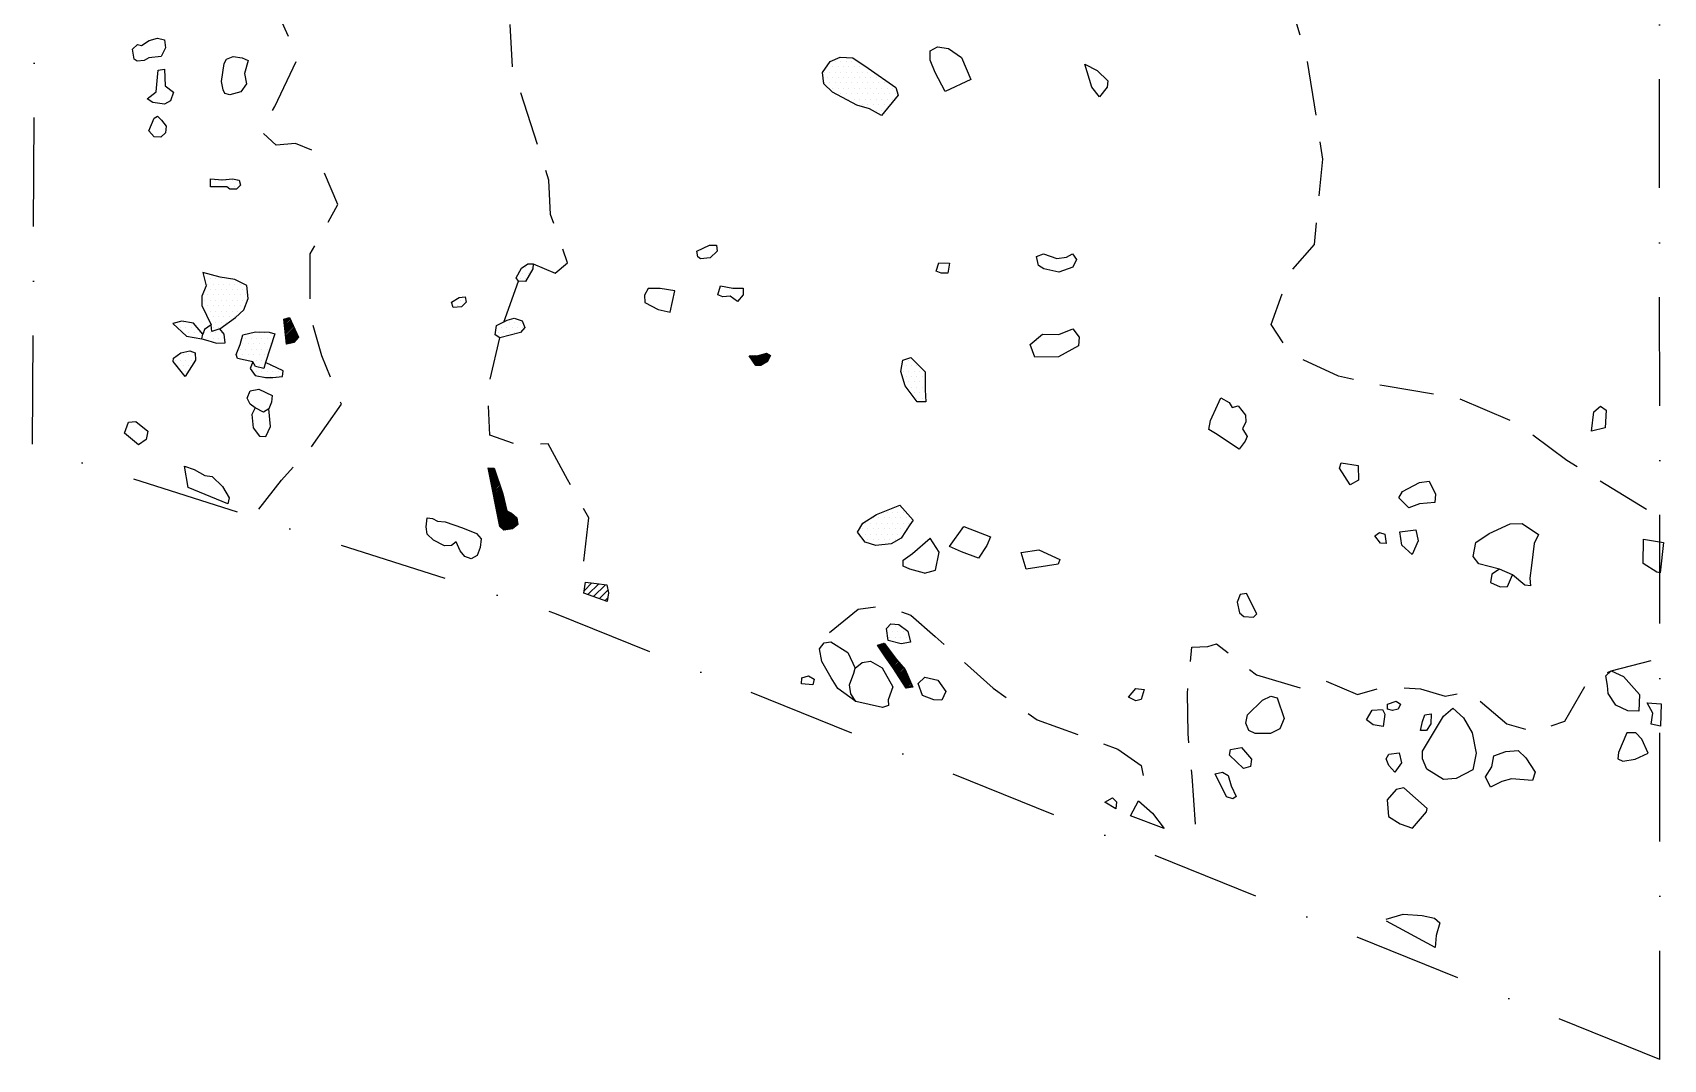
# Model space of a CAD drawing. Header units: metres. Extents: x -902 to -527, y -1467 to -1075.
# Drawn here: x -901.6 to -526.6, y -1467 to -1230.9 of the extents above; entities that cross this region are included whole.
import ezdxf

# ---------------------------------------------------------------- set-up
doc = ezdxf.new("R2010")
doc.units = ezdxf.units.M
doc.header["$LTSCALE"] = 25
doc.header["$MEASUREMENT"] = 0
doc.linetypes.add('GESTRICHELT', pattern=[0.75, 0.5, -0.25])
doc.linetypes.add('STRICHPUNKTX2', pattern=[2, 1, -0.5, 0, -0.5])
doc.layers.get('0').update_dxf_attribs({"linetype": 'CONTINUOUS'})
for name, color, linetype in [('BEFUND', 1, 'CONTINUOUS'), ('BEFUND_UNSICHER', 1, 'GESTRICHELT'), ('FEUER', 1, 'CONTINUOUS'), ('GRABUNGSGRENZE', 3, 'STRICHPUNKTX2'), ('KNOCHEN', 2, 'CONTINUOUS'), ('KNOCHENSCHRAFF', 2, 'CONTINUOUS'), ('STEINE', 4, 'CONTINUOUS'), ('STEINESCHRAFF', 4, 'CONTINUOUS')]:
    doc.layers.add(name, color=color, linetype=linetype)

# ---------------------------------------------------------------- blocks, each defined once
blk = doc.blocks.new('*X1')
at = {"color": 0}
for p, q in [((-798.75, -1105.63), (-795.7, -1102.58)), ((-798.35, -1105.59), (-795.35, -1102.58)), ((-797.98, -1105.57), (-794.99, -1102.58)), ((-797.6, -1105.55), (-794.64, -1102.58)), ((-797.41, -1105.71), (-794.32, -1102.62)), ((-800.32, -1105.08), (-798.97, -1103.73)), ((-800.23, -1105.35), (-798.54, -1103.65)), ((-800.16, -1104.57), (-799.4, -1103.81)), ((-800.04, -1105.51), (-798.12, -1103.59)), ((-800, -1104.06), (-799.84, -1103.89)), ((-799.85, -1105.67), (-797.72, -1103.55)), ((-799.55, -1105.73), (-797.33, -1103.51)), ((-799.15, -1105.68), (-796.42, -1102.96)), ((-797.21, -1105.86), (-794.14, -1102.79)), ((-797.01, -1106.02), (-793.96, -1102.97)), ((-796.81, -1106.17), (-793.79, -1103.15)), ((-796.62, -1106.33), (-793.61, -1103.32)), ((-796.42, -1106.49), (-793.48, -1103.55)), ((-796.15, -1106.57), (-793.48, -1103.9)), ((-795.88, -1106.65), (-793.48, -1104.25)), ((-795.6, -1106.72), (-793.48, -1104.61)), ((-795.32, -1106.8), (-793.48, -1104.96)), ((-795.04, -1106.87), (-793.48, -1105.31)), ((-794.76, -1106.95), (-793.51, -1105.7)), ((-794.48, -1107.02), (-793.98, -1106.52)), ((-882.3, -1153.83), (-879.76, -1151.29)), ((-882.17, -1154.05), (-878.81, -1150.69)), ((-882.05, -1154.28), (-877.87, -1150.1)), ((-881.92, -1154.51), (-876.94, -1149.53)), ((-881.8, -1154.74), (-876, -1148.95)), ((-881.67, -1154.97), (-875.07, -1148.37)), ((-881.23, -1154.88), (-874.6, -1148.25)), ((-880.76, -1154.77), (-874.53, -1148.54)), ((-880.3, -1154.65), (-874.47, -1148.82)), ((-879.83, -1154.54), (-874.4, -1149.11)), ((-879.78, -1154.84), (-874.33, -1149.4)), ((-879.78, -1155.2), (-874.27, -1149.69)), ((-879.69, -1155.46), (-874.2, -1149.97)), ((-879.4, -1155.52), (-874.14, -1150.26)), ((-881.09, -1152.27), (-880.72, -1151.89)), ((-879.11, -1155.59), (-878.21, -1154.69)), ((-878.81, -1155.65), (-878.8, -1155.63)), ((-836.79, -1227.11), (-836.35, -1226.67)), ((-836.76, -1227.43), (-835.86, -1226.54)), ((-836.72, -1227.75), (-835.51, -1226.54)), ((-836.69, -1228.07), (-835.4, -1226.78)), ((-836.65, -1228.39), (-835.28, -1227.02)), ((-836.62, -1228.71), (-835.17, -1227.26)), ((-836.59, -1229.03), (-835.06, -1227.51)), ((-836.55, -1229.35), (-834.95, -1227.75)), ((-836.52, -1229.67), (-834.84, -1227.99)), ((-836.48, -1229.99), (-834.73, -1228.23)), ((-836.45, -1230.31), (-834.61, -1228.47)), ((-836.41, -1230.63), (-834.5, -1228.71)), ((-836.38, -1230.95), (-834.39, -1228.96)), ((-836.35, -1231.27), (-834.28, -1229.2)), ((-836.31, -1231.58), (-834.17, -1229.44)), ((-836.28, -1231.9), (-834.06, -1229.68)), ((-836.24, -1232.22), (-833.94, -1229.92)), ((-836.21, -1232.54), (-833.83, -1230.17)), ((-835.79, -1232.48), (-833.72, -1230.41)), ((-835.35, -1232.39), (-833.61, -1230.65)), ((-834.9, -1232.29), (-833.5, -1230.89)), ((-729.75, -1235.33), (-729.64, -1235.22)), ((-729.6, -1235.54), (-729.28, -1235.21)), ((-729.46, -1235.75), (-728.92, -1235.21)), ((-729.32, -1235.96), (-728.56, -1235.2)), ((-729.17, -1236.17), (-728.19, -1235.19)), ((-729.03, -1236.38), (-727.83, -1235.18)), ((-728.89, -1236.59), (-727.38, -1235.09)), ((-728.74, -1236.8), (-726.87, -1234.93)), ((-728.6, -1237.01), (-726.36, -1234.77)), ((-728.46, -1237.22), (-725.85, -1234.62)), ((-728.31, -1237.43), (-725.63, -1234.74)), ((-728, -1237.47), (-725.41, -1234.88)), ((-727.65, -1237.47), (-725.19, -1235.01)), ((-727.29, -1237.47), (-724.97, -1235.15)), ((-726.6, -1237.13), (-725.22, -1235.75)), ((-725.71, -1236.6), (-725.6, -1236.49)), ((-789.85, -1261.14), (-789.75, -1261.04)), ((-789.79, -1261.43), (-789.41, -1261.05)), ((-789.73, -1261.73), (-789.07, -1261.07)), ((-789.67, -1262.02), (-788.73, -1261.08)), ((-789.62, -1262.32), (-788.47, -1261.17)), ((-789.56, -1262.61), (-788.38, -1261.43)), ((-789.5, -1262.9), (-788.29, -1261.7)), ((-789.44, -1263.2), (-788.2, -1261.96)), ((-789.38, -1263.49), (-788.11, -1262.23)), ((-789.32, -1263.79), (-788.02, -1262.49)), ((-789.26, -1264.08), (-787.93, -1262.76)), ((-789.2, -1264.38), (-787.84, -1263.02)), ((-789.14, -1264.67), (-787.75, -1263.28)), ((-789.08, -1264.96), (-787.67, -1263.55)), ((-789.02, -1265.26), (-787.58, -1263.81)), ((-788.96, -1265.55), (-787.49, -1264.08)), ((-788.9, -1265.85), (-787.4, -1264.34)), ((-788.84, -1266.14), (-787.31, -1264.61)), ((-788.78, -1266.43), (-787.22, -1264.87)), ((-788.72, -1266.73), (-787.13, -1265.14)), ((-788.67, -1267.02), (-787.04, -1265.4)), ((-788.61, -1267.32), (-786.95, -1265.66)), ((-788.55, -1267.61), (-786.86, -1265.93)), ((-788.49, -1267.91), (-786.77, -1266.19)), ((-788.43, -1268.2), (-786.69, -1266.46)), ((-788.37, -1268.49), (-786.6, -1266.72)), ((-788.31, -1268.79), (-786.51, -1266.99)), ((-788.25, -1269.08), (-786.43, -1267.27)), ((-788.19, -1269.38), (-786.36, -1267.55)), ((-788.13, -1269.67), (-786.29, -1267.83)), ((-788.07, -1269.97), (-786.22, -1268.12)), ((-788.01, -1270.26), (-786.15, -1268.4)), ((-787.95, -1270.55), (-786.08, -1268.68)), ((-787.89, -1270.85), (-786.01, -1268.96)), ((-787.83, -1271.14), (-785.94, -1269.25)), ((-787.78, -1271.44), (-785.87, -1269.53)), ((-787.72, -1271.73), (-785.8, -1269.81)), ((-787.66, -1272.02), (-785.73, -1270.09)), ((-787.6, -1272.32), (-785.65, -1270.38)), ((-787.54, -1272.61), (-785.58, -1270.66)), ((-787.48, -1272.91), (-785.48, -1270.91)), ((-787.42, -1273.2), (-785.25, -1271.03)), ((-787.36, -1273.5), (-785.02, -1271.16)), ((-787.3, -1273.79), (-784.79, -1271.28)), ((-787.24, -1274.08), (-784.56, -1271.41)), ((-787.18, -1274.38), (-784.36, -1271.56)), ((-787.05, -1274.6), (-784.17, -1271.72)), ((-786.87, -1274.77), (-783.98, -1271.88)), ((-786.69, -1274.94), (-783.79, -1272.04)), ((-786.5, -1275.11), (-783.59, -1272.2)), ((-786.32, -1275.29), (-783.4, -1272.37)), ((-786, -1275.32), (-783.23, -1272.55)), ((-785.57, -1275.24), (-783.19, -1272.86)), ((-785.14, -1275.17), (-783.14, -1273.17)), ((-784.71, -1275.09), (-783.1, -1273.48)), ((-784.28, -1275.01), (-783.06, -1273.79)), ((-699.9, -1302.36), (-698.86, -1301.32)), ((-699.76, -1302.57), (-698.67, -1301.48)), ((-700.19, -1301.94), (-699.94, -1301.69)), ((-700.05, -1302.15), (-699.4, -1301.51)), ((-699.62, -1302.78), (-698.51, -1301.68)), ((-699.48, -1302.99), (-698.36, -1301.88)), ((-699.33, -1303.2), (-698.21, -1302.08)), ((-699.19, -1303.41), (-698.06, -1302.28)), ((-699.05, -1303.62), (-697.9, -1302.48)), ((-698.9, -1303.83), (-697.75, -1302.68)), ((-698.76, -1304.04), (-697.6, -1302.88)), ((-698.62, -1304.25), (-697.45, -1303.08)), ((-698.47, -1304.46), (-697.29, -1303.28)), ((-698.33, -1304.67), (-697.14, -1303.49)), ((-698.18, -1304.88), (-696.99, -1303.69)), ((-698.04, -1305.09), (-696.84, -1303.89)), ((-697.89, -1305.29), (-696.68, -1304.09)), ((-697.74, -1305.5), (-696.53, -1304.29)), ((-697.6, -1305.71), (-696.38, -1304.49)), ((-697.45, -1305.92), (-696.23, -1304.69)), ((-697.31, -1306.12), (-696.07, -1304.89)), ((-697.16, -1306.33), (-695.92, -1305.09)), ((-697.01, -1306.54), (-695.76, -1305.28)), ((-696.87, -1306.75), (-695.6, -1305.48)), ((-696.72, -1306.96), (-695.43, -1305.67)), ((-696.58, -1307.17), (-695.27, -1305.86)), ((-696.45, -1307.39), (-695.11, -1306.05)), ((-696.31, -1307.6), (-694.95, -1306.24)), ((-696.17, -1307.82), (-694.78, -1306.43)), ((-696.03, -1308.03), (-694.62, -1306.62)), ((-695.89, -1308.24), (-694.46, -1306.81)), ((-695.75, -1308.46), (-694.3, -1307.01)), ((-695.61, -1308.67), (-694.13, -1307.2)), ((-695.47, -1308.89), (-693.97, -1307.39)), ((-695.34, -1309.1), (-693.86, -1307.63)), ((-695.2, -1309.32), (-693.75, -1307.87)), ((-695.06, -1309.53), (-693.64, -1308.11)), ((-694.92, -1309.75), (-693.53, -1308.36)), ((-694.78, -1309.96), (-693.42, -1308.6)), ((-694.64, -1310.18), (-693.31, -1308.85)), ((-694.5, -1310.39), (-693.2, -1309.09)), ((-694.36, -1310.61), (-693.1, -1309.34)), ((-694.22, -1310.82), (-692.99, -1309.58)), ((-694.09, -1311.04), (-692.88, -1309.83)), ((-693.95, -1311.25), (-692.77, -1310.07)), ((-693.81, -1311.47), (-692.66, -1310.32)), ((-693.63, -1311.64), (-692.55, -1310.56)), ((-693.22, -1311.58), (-692.44, -1310.81)), ((-692.81, -1311.53), (-692.33, -1311.05)), ((-692.4, -1311.47), (-692.23, -1311.3))]:
    blk.add_line(p, q, dxfattribs=at)
blk = doc.blocks.new('*X2')
at = {"color": 0}
for p, q in [((-712.5, -1170), (-712.5, -1170)), ((-711.875, -1168.75), (-711.875, -1168.75)), ((-711.25, -1170), (-711.25, -1170)), ((-710.625, -1168.75), (-710.625, -1168.75)), ((-710, -1167.5), (-710, -1167.5)), ((-710, -1170), (-710, -1170)), ((-709.375, -1168.75), (-709.375, -1168.75)), ((-708.75, -1167.5), (-708.75, -1167.5)), ((-708.75, -1170), (-708.75, -1170)), ((-708.125, -1168.75), (-708.125, -1168.75)), ((-707.5, -1167.5), (-707.5, -1167.5)), ((-707.5, -1170), (-707.5, -1170)), ((-706.875, -1168.75), (-706.875, -1168.75)), ((-706.25, -1167.5), (-706.25, -1167.5)), ((-706.25, -1170), (-706.25, -1170)), ((-705.625, -1168.75), (-705.625, -1168.75)), ((-705, -1167.5), (-705, -1167.5)), ((-705, -1170), (-705, -1170)), ((-704.375, -1168.75), (-704.375, -1168.75)), ((-703.75, -1170), (-703.75, -1170)), ((-703.125, -1168.75), (-703.125, -1168.75)), ((-702.5, -1170), (-702.5, -1170)), ((-701.25, -1170), (-701.25, -1170)), ((-712.5, -1172.5), (-712.5, -1172.5)), ((-711.875, -1171.25), (-711.875, -1171.25)), ((-711.25, -1172.5), (-711.25, -1172.5)), ((-710.625, -1171.25), (-710.625, -1171.25)), ((-710.625, -1173.75), (-710.625, -1173.75)), ((-710, -1172.5), (-710, -1172.5)), ((-709.375, -1171.25), (-709.375, -1171.25)), ((-709.375, -1173.75), (-709.375, -1173.75)), ((-708.75, -1172.5), (-708.75, -1172.5)), ((-708.125, -1171.25), (-708.125, -1171.25)), ((-708.125, -1173.75), (-708.125, -1173.75)), ((-707.5, -1172.5), (-707.5, -1172.5)), ((-706.875, -1171.25), (-706.875, -1171.25)), ((-706.875, -1173.75), (-706.875, -1173.75)), ((-706.25, -1172.5), (-706.25, -1172.5)), ((-705.625, -1171.25), (-705.625, -1171.25)), ((-705.625, -1173.75), (-705.625, -1173.75)), ((-705, -1172.5), (-705, -1172.5)), ((-704.375, -1171.25), (-704.375, -1171.25)), ((-704.375, -1173.75), (-704.375, -1173.75)), ((-703.75, -1172.5), (-703.75, -1172.5)), ((-703.125, -1171.25), (-703.125, -1171.25)), ((-703.125, -1173.75), (-703.125, -1173.75)), ((-702.5, -1172.5), (-702.5, -1172.5)), ((-701.875, -1171.25), (-701.875, -1171.25)), ((-701.875, -1173.75), (-701.875, -1173.75)), ((-701.25, -1172.5), (-701.25, -1172.5)), ((-700.625, -1171.25), (-700.625, -1171.25)), ((-700.625, -1173.75), (-700.625, -1173.75)), ((-700, -1172.5), (-700, -1172.5)), ((-699.375, -1173.75), (-699.375, -1173.75)), ((-698.75, -1172.5), (-698.75, -1172.5)), ((-698.125, -1173.75), (-698.125, -1173.75)), ((-696.875, -1173.75), (-696.875, -1173.75)), ((-708.75, -1175), (-708.75, -1175)), ((-707.5, -1175), (-707.5, -1175)), ((-706.875, -1176.25), (-706.875, -1176.25)), ((-706.25, -1175), (-706.25, -1175)), ((-705.625, -1176.25), (-705.625, -1176.25)), ((-705, -1175), (-705, -1175)), ((-705, -1177.5), (-705, -1177.5)), ((-704.375, -1176.25), (-704.375, -1176.25)), ((-703.75, -1175), (-703.75, -1175)), ((-703.75, -1177.5), (-703.75, -1177.5)), ((-703.125, -1176.25), (-703.125, -1176.25)), ((-702.5, -1175), (-702.5, -1175)), ((-702.5, -1177.5), (-702.5, -1177.5)), ((-701.875, -1176.25), (-701.875, -1176.25)), ((-701.25, -1175), (-701.25, -1175)), ((-701.25, -1177.5), (-701.25, -1177.5)), ((-700.625, -1176.25), (-700.625, -1176.25)), ((-700, -1175), (-700, -1175)), ((-700, -1177.5), (-700, -1177.5)), ((-699.375, -1176.25), (-699.375, -1176.25)), ((-698.75, -1175), (-698.75, -1175)), ((-698.75, -1177.5), (-698.75, -1177.5)), ((-698.125, -1176.25), (-698.125, -1176.25)), ((-697.5, -1175), (-697.5, -1175)), ((-697.5, -1177.5), (-697.5, -1177.5)), ((-696.875, -1176.25), (-696.875, -1176.25)), ((-696.25, -1175), (-696.25, -1175)), ((-700.625, -1178.75), (-700.625, -1178.75)), ((-699.375, -1178.75), (-699.375, -1178.75)), ((-853.125, -1196.25), (-853.125, -1196.25)), ((-852.5, -1195), (-852.5, -1195)), ((-851.875, -1196.25), (-851.875, -1196.25)), ((-851.25, -1195), (-851.25, -1195)), ((-850.625, -1196.25), (-850.625, -1196.25)), ((-850, -1195), (-850, -1195)), ((-849.375, -1196.25), (-849.375, -1196.25)), ((-848.75, -1195), (-848.75, -1195)), ((-848.125, -1196.25), (-848.125, -1196.25)), ((-847.5, -1195), (-847.5, -1195)), ((-781.25, -1215), (-781.25, -1215)), ((-780, -1215), (-780, -1215)), ((-855, -1217.5), (-855, -1217.5)), ((-854.375, -1218.75), (-854.375, -1218.75)), ((-853.75, -1217.5), (-853.75, -1217.5)), ((-853.125, -1218.75), (-853.125, -1218.75)), ((-852.5, -1217.5), (-852.5, -1217.5)), ((-851.875, -1218.75), (-851.875, -1218.75)), ((-851.25, -1217.5), (-851.25, -1217.5)), ((-850.625, -1218.75), (-850.625, -1218.75)), ((-850, -1217.5), (-850, -1217.5)), ((-849.375, -1218.75), (-849.375, -1218.75)), ((-848.125, -1218.75), (-848.125, -1218.75)), ((-846.875, -1218.75), (-846.875, -1218.75)), ((-782.5, -1217.5), (-782.5, -1217.5)), ((-781.875, -1216.25), (-781.875, -1216.25)), ((-781.25, -1217.5), (-781.25, -1217.5)), ((-780.625, -1216.25), (-780.625, -1216.25)), ((-855, -1220), (-855, -1220)), ((-855, -1222.5), (-855, -1222.5)), ((-854.375, -1221.25), (-854.375, -1221.25)), ((-853.75, -1220), (-853.75, -1220)), ((-853.75, -1222.5), (-853.75, -1222.5)), ((-853.125, -1221.25), (-853.125, -1221.25)), ((-852.5, -1220), (-852.5, -1220)), ((-852.5, -1222.5), (-852.5, -1222.5)), ((-851.875, -1221.25), (-851.875, -1221.25)), ((-851.25, -1220), (-851.25, -1220)), ((-851.25, -1222.5), (-851.25, -1222.5)), ((-850.625, -1221.25), (-850.625, -1221.25)), ((-850, -1220), (-850, -1220)), ((-850, -1222.5), (-850, -1222.5)), ((-849.375, -1221.25), (-849.375, -1221.25)), ((-848.75, -1220), (-848.75, -1220)), ((-848.75, -1222.5), (-848.75, -1222.5)), ((-848.125, -1221.25), (-848.125, -1221.25)), ((-847.5, -1220), (-847.5, -1220)), ((-847.5, -1222.5), (-847.5, -1222.5)), ((-846.875, -1221.25), (-846.875, -1221.25)), ((-846.25, -1220), (-846.25, -1220)), ((-846.25, -1222.5), (-846.25, -1222.5)), ((-845.625, -1221.25), (-845.625, -1221.25)), ((-797.5, -1222.5), (-797.5, -1222.5)), ((-796.25, -1222.5), (-796.25, -1222.5)), ((-795, -1222.5), (-795, -1222.5)), ((-855.625, -1223.75), (-855.625, -1223.75)), ((-855, -1225), (-855, -1225)), ((-854.375, -1223.75), (-854.375, -1223.75)), ((-854.375, -1226.25), (-854.375, -1226.25)), ((-853.75, -1225), (-853.75, -1225)), ((-853.125, -1223.75), (-853.125, -1223.75)), ((-853.125, -1226.25), (-853.125, -1226.25)), ((-852.5, -1225), (-852.5, -1225)), ((-851.875, -1223.75), (-851.875, -1223.75)), ((-851.875, -1226.25), (-851.875, -1226.25)), ((-851.25, -1225), (-851.25, -1225)), ((-850.625, -1223.75), (-850.625, -1223.75)), ((-850.625, -1226.25), (-850.625, -1226.25)), ((-850, -1225), (-850, -1225)), ((-849.375, -1223.75), (-849.375, -1223.75)), ((-849.375, -1226.25), (-849.375, -1226.25)), ((-848.75, -1225), (-848.75, -1225)), ((-848.125, -1223.75), (-848.125, -1223.75)), ((-848.125, -1226.25), (-848.125, -1226.25)), ((-847.5, -1225), (-847.5, -1225)), ((-846.875, -1223.75), (-846.875, -1223.75)), ((-796.875, -1223.75), (-796.875, -1223.75)), ((-860.625, -1228.75), (-860.625, -1228.75)), ((-860, -1227.5), (-860, -1227.5)), ((-860, -1230), (-860, -1230)), ((-859.375, -1228.75), (-859.375, -1228.75)), ((-858.75, -1230), (-858.75, -1230)), ((-858.125, -1228.75), (-858.125, -1228.75)), ((-857.5, -1230), (-857.5, -1230)), ((-856.875, -1228.75), (-856.875, -1228.75)), ((-856.25, -1230), (-856.25, -1230)), ((-855, -1230), (-855, -1230)), ((-854.375, -1228.75), (-854.375, -1228.75)), ((-853.75, -1227.5), (-853.75, -1227.5)), ((-853.75, -1230), (-853.75, -1230)), ((-853.125, -1228.75), (-853.125, -1228.75)), ((-852.5, -1227.5), (-852.5, -1227.5)), ((-852.5, -1230), (-852.5, -1230)), ((-851.875, -1228.75), (-851.875, -1228.75)), ((-851.25, -1227.5), (-851.25, -1227.5)), ((-851.25, -1230), (-851.25, -1230)), ((-850, -1227.5), (-850, -1227.5)), ((-843.75, -1230), (-843.75, -1230)), ((-842.5, -1230), (-842.5, -1230)), ((-841.25, -1230), (-841.25, -1230)), ((-840, -1230), (-840, -1230)), ((-787.5, -1230), (-787.5, -1230)), ((-786.875, -1228.75), (-786.875, -1228.75)), ((-786.25, -1227.5), (-786.25, -1227.5)), ((-786.25, -1230), (-786.25, -1230)), ((-785.625, -1228.75), (-785.625, -1228.75)), ((-785, -1227.5), (-785, -1227.5)), ((-785, -1230), (-785, -1230)), ((-784.375, -1228.75), (-784.375, -1228.75)), ((-783.75, -1227.5), (-783.75, -1227.5)), ((-783.75, -1230), (-783.75, -1230)), ((-783.125, -1228.75), (-783.125, -1228.75)), ((-782.5, -1227.5), (-782.5, -1227.5)), ((-781.875, -1228.75), (-781.875, -1228.75)), ((-855.625, -1231.25), (-855.625, -1231.25)), ((-854.375, -1231.25), (-854.375, -1231.25)), ((-853.125, -1231.25), (-853.125, -1231.25)), ((-851.875, -1231.25), (-851.875, -1231.25)), ((-850.625, -1231.25), (-850.625, -1231.25)), ((-846.875, -1233.75), (-846.875, -1233.75)), ((-846.25, -1232.5), (-846.25, -1232.5)), ((-845.625, -1231.25), (-845.625, -1231.25)), ((-845.625, -1233.75), (-845.625, -1233.75)), ((-845, -1232.5), (-845, -1232.5)), ((-844.375, -1231.25), (-844.375, -1231.25)), ((-844.375, -1233.75), (-844.375, -1233.75)), ((-843.75, -1232.5), (-843.75, -1232.5)), ((-843.125, -1231.25), (-843.125, -1231.25)), ((-843.125, -1233.75), (-843.125, -1233.75)), ((-842.5, -1232.5), (-842.5, -1232.5)), ((-841.875, -1231.25), (-841.875, -1231.25)), ((-841.875, -1233.75), (-841.875, -1233.75)), ((-841.25, -1232.5), (-841.25, -1232.5)), ((-840.625, -1231.25), (-840.625, -1231.25)), ((-840.625, -1233.75), (-840.625, -1233.75)), ((-840, -1232.5), (-840, -1232.5)), ((-839.375, -1231.25), (-839.375, -1231.25)), ((-861.875, -1236.25), (-861.875, -1236.25)), ((-861.25, -1237.5), (-861.25, -1237.5)), ((-860.625, -1236.25), (-860.625, -1236.25)), ((-860, -1235), (-860, -1235)), ((-860, -1237.5), (-860, -1237.5)), ((-859.375, -1236.25), (-859.375, -1236.25)), ((-858.75, -1235), (-858.75, -1235)), ((-858.75, -1237.5), (-858.75, -1237.5)), ((-858.125, -1236.25), (-858.125, -1236.25)), ((-857.5, -1235), (-857.5, -1235)), ((-847.5, -1235), (-847.5, -1235)), ((-846.25, -1235), (-846.25, -1235)), ((-845.625, -1236.25), (-845.625, -1236.25)), ((-845, -1235), (-845, -1235)), ((-844.375, -1236.25), (-844.375, -1236.25)), ((-843.75, -1235), (-843.75, -1235)), ((-843.75, -1237.5), (-843.75, -1237.5)), ((-843.125, -1236.25), (-843.125, -1236.25)), ((-842.5, -1235), (-842.5, -1235)), ((-842.5, -1237.5), (-842.5, -1237.5)), ((-841.875, -1236.25), (-841.875, -1236.25)), ((-841.25, -1235), (-841.25, -1235)), ((-841.25, -1237.5), (-841.25, -1237.5)), ((-840, -1237.5), (-840, -1237.5)), ((-694.375, -1236.25), (-694.375, -1236.25)), ((-693.75, -1237.5), (-693.75, -1237.5)), ((-693.125, -1236.25), (-693.125, -1236.25)), ((-692.5, -1237.5), (-692.5, -1237.5)), ((-691.25, -1237.5), (-691.25, -1237.5)), ((-859.375, -1238.75), (-859.375, -1238.75)), ((-843.125, -1238.75), (-843.125, -1238.75)), ((-841.875, -1238.75), (-841.875, -1238.75)), ((-841.25, -1240), (-841.25, -1240)), ((-840.625, -1238.75), (-840.625, -1238.75)), ((-840, -1240), (-840, -1240)), ((-839.375, -1238.75), (-839.375, -1238.75)), ((-838.75, -1240), (-838.75, -1240)), ((-838.125, -1238.75), (-838.125, -1238.75)), ((-837.5, -1240), (-837.5, -1240)), ((-694.375, -1238.75), (-694.375, -1238.75)), ((-693.75, -1240), (-693.75, -1240)), ((-693.125, -1238.75), (-693.125, -1238.75)), ((-693.125, -1241.25), (-693.125, -1241.25)), ((-692.5, -1240), (-692.5, -1240)), ((-691.875, -1238.75), (-691.875, -1238.75)), ((-691.875, -1241.25), (-691.875, -1241.25)), ((-691.25, -1240), (-691.25, -1240)), ((-690.625, -1238.75), (-690.625, -1238.75)), ((-690.625, -1241.25), (-690.625, -1241.25)), ((-690, -1240), (-690, -1240)), ((-689.375, -1241.25), (-689.375, -1241.25)), ((-692.5, -1242.5), (-692.5, -1242.5)), ((-691.875, -1243.75), (-691.875, -1243.75)), ((-691.25, -1242.5), (-691.25, -1242.5)), ((-691.25, -1245), (-691.25, -1245)), ((-690.625, -1243.75), (-690.625, -1243.75)), ((-690, -1242.5), (-690, -1242.5)), ((-690, -1245), (-690, -1245)), ((-689.375, -1243.75), (-689.375, -1243.75)), ((-699.375, -1271.25), (-699.375, -1271.25)), ((-698.125, -1271.25), (-698.125, -1271.25)), ((-696.875, -1271.25), (-696.875, -1271.25)), ((-695.625, -1271.25), (-695.625, -1271.25)), ((-695, -1270), (-695, -1270)), ((-694.375, -1271.25), (-694.375, -1271.25)), ((-703.75, -1275), (-703.75, -1275)), ((-703.125, -1273.75), (-703.125, -1273.75)), ((-702.5, -1275), (-702.5, -1275)), ((-701.875, -1273.75), (-701.875, -1273.75)), ((-701.25, -1272.5), (-701.25, -1272.5)), ((-701.25, -1275), (-701.25, -1275)), ((-700.625, -1273.75), (-700.625, -1273.75)), ((-700, -1272.5), (-700, -1272.5)), ((-700, -1275), (-700, -1275)), ((-699.375, -1273.75), (-699.375, -1273.75)), ((-698.75, -1272.5), (-698.75, -1272.5)), ((-698.75, -1275), (-698.75, -1275)), ((-698.125, -1273.75), (-698.125, -1273.75)), ((-697.5, -1272.5), (-697.5, -1272.5)), ((-697.5, -1275), (-697.5, -1275)), ((-696.875, -1273.75), (-696.875, -1273.75)), ((-696.25, -1272.5), (-696.25, -1272.5)), ((-696.25, -1275), (-696.25, -1275)), ((-695.625, -1273.75), (-695.625, -1273.75)), ((-695, -1272.5), (-695, -1272.5)), ((-695, -1275), (-695, -1275)), ((-694.375, -1273.75), (-694.375, -1273.75)), ((-693.75, -1272.5), (-693.75, -1272.5)), ((-693.75, -1275), (-693.75, -1275)), ((-693.125, -1273.75), (-693.125, -1273.75)), ((-704.375, -1276.25), (-704.375, -1276.25)), ((-703.125, -1276.25), (-703.125, -1276.25)), ((-702.5, -1277.5), (-702.5, -1277.5)), ((-701.875, -1276.25), (-701.875, -1276.25)), ((-701.25, -1277.5), (-701.25, -1277.5)), ((-700.625, -1276.25), (-700.625, -1276.25)), ((-700.625, -1278.75), (-700.625, -1278.75)), ((-700, -1277.5), (-700, -1277.5)), ((-699.375, -1276.25), (-699.375, -1276.25)), ((-698.75, -1277.5), (-698.75, -1277.5)), ((-698.125, -1276.25), (-698.125, -1276.25)), ((-697.5, -1277.5), (-697.5, -1277.5)), ((-696.875, -1276.25), (-696.875, -1276.25)), ((-696.25, -1277.5), (-696.25, -1277.5)), ((-695.625, -1276.25), (-695.625, -1276.25)), ((-694.375, -1276.25), (-694.375, -1276.25)), ((-697.5, -1297.5), (-697.5, -1297.5)), ((-696.25, -1297.5), (-696.25, -1297.5)), ((-695, -1297.5), (-695, -1297.5)), ((-698.125, -1298.75), (-698.125, -1298.75)), ((-697.5, -1300), (-697.5, -1300)), ((-696.875, -1298.75), (-696.875, -1298.75)), ((-696.25, -1300), (-696.25, -1300)), ((-695.625, -1298.75), (-695.625, -1298.75)), ((-695.625, -1301.25), (-695.625, -1301.25)), ((-695, -1300), (-695, -1300)), ((-694.375, -1298.75), (-694.375, -1298.75)), ((-694.375, -1301.25), (-694.375, -1301.25)), ((-693.75, -1300), (-693.75, -1300))]:
    blk.add_line(p, q, dxfattribs=at)
blk = doc.blocks.new('*X5')
at = {"color": 0}
for p, q in [((-767.77, -1289.27), (-765.99, -1287.48)), ((-766.91, -1290.17), (-764.4, -1287.66)), ((-765.6, -1290.62), (-762.87, -1287.89)), ((-764.28, -1291.08), (-762.33, -1289.13)), ((-762.97, -1291.54), (-762.35, -1290.92))]:
    blk.add_line(p, q, dxfattribs=at)

msp = doc.modelspace()

# ---------------------------------------------------------------- linework, layer by layer
at = {"layer": 'BEFUND'}
msp.add_lwpolyline([(-793.25, -1297.5), (-789.87, -1288.09)], dxfattribs=at)
at = {"layer": 'BEFUND_UNSICHER', "flags": 128}
for points in [[(-849.6, -1340.52), (-844.4, -1333.83), (-837.58, -1326.33), (-830.6, -1316.38), (-835.15, -1305.27), (-837.81, -1295.88), (-837.82, -1281.81), (-831.4, -1270.48), (-836.62, -1258.3), (-841.16, -1256.41), (-845.64, -1256.82), (-849.12, -1253.51), (-845.96, -1247.95), (-840.61, -1236.62), (-848.28, -1219.7), (-850.88, -1214.55), (-850.74, -1208.43), (-846.11, -1197.87), (-837.08, -1190.36), (-833.59, -1168.48), (-825.91, -1139.96)], [(-530.43, -1340.59), (-548.78, -1329.31), (-560.22, -1320.82), (-573.94, -1314.98), (-590.76, -1312.19), (-601.29, -1309.96), (-612.42, -1304.73), (-616.74, -1298.02), (-612.63, -1286.33), (-606.83, -1279.62), (-604.86, -1260.05), (-608.47, -1236.93), (-613.41, -1220.36), (-622.77, -1207), (-628.46, -1200.29)], [(-786.51, -1284.11), (-781.46, -1286.25), (-778.61, -1283.9), (-782.49, -1272.73), (-782.91, -1264.83), (-791.24, -1238.77), (-791.76, -1229.03)], [(-774.87, -1352.49), (-773.71, -1342.54), (-778.61, -1333.72), (-783.06, -1325.47), (-790.15, -1325.73), (-796.47, -1323.49), (-796.94, -1312.78), (-794.2, -1301.1)], [(-718.37, -1368.85), (-711.76, -1363.51), (-706.07, -1362.7), (-699.67, -1364.88), (-694.07, -1369.81), (-680.7, -1381.65), (-670.59, -1388.96), (-652.03, -1395.67), (-646.64, -1399.43), (-645.42, -1405.98)], [(-634.14, -1412.94), (-634.95, -1401.91), (-635.87, -1392.21), (-636.03, -1382.8), (-635.01, -1372.23), (-631.3, -1372.13), (-629.37, -1371.47), (-620.17, -1378.58), (-610.11, -1381.58), (-604.47, -1379.9), (-596.94, -1383.1), (-590.69, -1381.37), (-582.46, -1381.82), (-576.76, -1383.55), (-571.33, -1382.43), (-562.58, -1389.9), (-556.18, -1391.72), (-549.22, -1389.23), (-544.09, -1380.39), (-538.55, -1377.69), (-529.4, -1375.35)]]:
    msp.add_lwpolyline(points, dxfattribs=at)
at = {"layer": 'GRABUNGSGRENZE', "flags": 128}
msp.add_lwpolyline([(-527.34, -1467.04), (-781.49, -1364.48), (-901.63, -1326.23), (-900.53, -1075.16), (-712.18, -1076.73), (-711.17, -1181.48), (-527.48, -1182.47)], dxfattribs=at)
at = {"layer": 'GRABUNGSGRENZE'}
msp.add_lwpolyline([(-527.34, -1467.04), (-527.48, -1182.47)], dxfattribs=at)
at = {"layer": 'KNOCHEN'}
for points in [[(-843.21, -1302.57), (-843.82, -1296.81), (-842.55, -1296.45), (-840.45, -1300.99), (-841.52, -1302.21), (-843.21, -1302.57)], [(-736.82, -1305.23), (-734.68, -1305.18), (-732.84, -1304.61), (-731.92, -1305.17), (-732.63, -1306.55), (-734.16, -1307.47), (-735.29, -1307.47), (-736.82, -1305.23)], [(-796.87, -1331.04), (-795.5, -1331.09), (-793.5, -1337), (-792.53, -1340.88), (-791.51, -1341.44), (-790.23, -1342.51), (-790.03, -1344.04), (-791.25, -1345.01), (-793.24, -1345.36), (-794.16, -1344.5), (-796.87, -1331.04)], [(-700.69, -1381.65), (-703.76, -1376.91), (-705.44, -1374.51), (-707.28, -1371.81), (-705.8, -1371.3), (-702.94, -1375.07), (-700.95, -1377.41), (-699.16, -1381.44), (-700.69, -1381.65)]]:
    msp.add_lwpolyline(points, dxfattribs=at)
at = {"layer": 'STEINE'}
for points in [[(-878.25, -1237.07), (-878.66, -1234.77), (-877.54, -1233.65), (-876.57, -1233.9), (-874.79, -1232.73), (-872.9, -1232.22), (-871.32, -1232.57), (-871.06, -1234.46), (-872.08, -1236.4), (-874.94, -1236.71), (-875.96, -1237.37), (-877.59, -1237.52), (-878.25, -1237.07)], [(-857.04, -1237), (-855.51, -1236.43), (-853.41, -1236.74), (-852.09, -1237.35), (-852.9, -1240.31), (-852.44, -1242.7), (-853.71, -1244.54), (-856.26, -1245.21), (-857.39, -1244.9), (-857.84, -1244.08), (-858.2, -1242.15), (-857.54, -1238.07), (-857.04, -1237)], [(-706.37, -1250.02), (-709.18, -1248.49), (-712.03, -1247.58), (-717.64, -1244.62), (-719.69, -1242.74), (-719.94, -1240.09), (-718.16, -1237.59), (-715.87, -1236.56), (-712.96, -1236.76), (-709.49, -1239.11), (-703.11, -1243.54), (-702.55, -1245.32), (-706.37, -1250.02)], [(-691.72, -1244.48), (-694.01, -1240.11), (-695.18, -1237.26), (-695.18, -1235.12), (-693.51, -1234.21), (-691.01, -1234.62), (-688.02, -1236.65), (-685.88, -1241.68), (-691.72, -1244.48)], [(-875.29, -1246.14), (-873.2, -1244.51), (-872.94, -1241.19), (-872.74, -1239.56), (-871.31, -1239.3), (-871.11, -1243.13), (-869.22, -1244.66), (-869.93, -1246.59), (-871.31, -1247.41), (-874.01, -1247.01), (-875.29, -1246.14)], [(-656.25, -1245.73), (-658.03, -1243.5), (-659.65, -1238.21), (-656.81, -1239.64), (-654.32, -1242.02), (-654.47, -1243.5), (-656.25, -1245.73)], [(-860.73, -1266.43), (-860.73, -1264.54), (-857.93, -1264.79), (-855.63, -1264.59), (-854.15, -1264.84), (-853.85, -1266.01), (-854.71, -1266.93), (-856.24, -1266.93), (-856.96, -1266.42), (-860.73, -1266.43)], [(-748.01, -1282.95), (-748.62, -1282.49), (-748.88, -1281.17), (-745.97, -1279.79), (-744.34, -1279.79), (-744.18, -1281.16), (-745.76, -1282.75), (-748.01, -1282.95)], [(-670.26, -1284.52), (-670.77, -1282.38), (-669.15, -1281.77), (-666.04, -1282.84), (-663.81, -1282.53), (-662.49, -1281.77), (-661.57, -1283.14), (-662.38, -1284.87), (-665.64, -1285.99), (-669.04, -1285.23), (-670.26, -1284.52)], [(-858.61, -1299.01), (-854.94, -1296.41), (-853.06, -1294.67), (-852.04, -1292.07), (-852.4, -1289.06), (-855.1, -1287.69), (-858.52, -1287.18), (-862.45, -1286.06), (-861.73, -1289.12), (-862.7, -1291.57), (-862.7, -1293.66), (-860.6, -1298.1)], [(-789.87, -1288.09), (-790.38, -1287.32), (-789.21, -1285.08), (-787.73, -1284.11), (-786.51, -1284.11), (-786.61, -1285.28), (-788.24, -1288.14), (-789.87, -1288.09)], [(-693.79, -1285.75), (-693.24, -1283.87), (-690.75, -1283.92), (-691.1, -1286.25), (-692.63, -1286.25), (-693.79, -1285.75)], [(-755.03, -1295.2), (-753.92, -1290.3), (-757.33, -1289.79), (-760.04, -1289.74), (-760.9, -1291.33), (-760.8, -1293.01), (-757.79, -1294.59), (-755.03, -1295.2)], [(-744.07, -1291.21), (-743.41, -1289.17), (-740.61, -1289.73), (-738.21, -1289.73), (-738.21, -1291.26), (-739.53, -1292.74), (-741.16, -1291.56), (-742.9, -1291.72), (-744.07, -1291.21)], [(-804.91, -1294.12), (-805.32, -1292.95), (-803.49, -1291.82), (-802.16, -1291.72), (-801.91, -1292.89), (-802.98, -1293.97), (-804.91, -1294.12)], [(-862.69, -1301.31), (-862.49, -1300.29), (-864.63, -1297.74), (-867.33, -1297.29), (-869.37, -1297.8), (-866.26, -1300.7), (-862.69, -1301.31)], [(-794.2, -1301.1), (-795.22, -1300.44), (-794.96, -1298.29), (-792.47, -1297.02), (-790.89, -1296.61), (-789.05, -1297.17), (-788.44, -1298.75), (-789.4, -1299.87), (-794.2, -1301.1)], [(-862.69, -1301.31), (-861.36, -1301.72), (-859.32, -1302.33), (-857.38, -1302.28), (-857.59, -1300.24), (-858.61, -1299.01), (-860.45, -1299.68), (-860.6, -1298.1), (-862.08, -1299.22), (-862.49, -1300.29)], [(-848.05, -1306.81), (-848.45, -1308.13), (-850.34, -1307.73), (-851.01, -1306.66), (-854.53, -1305.89), (-854.78, -1304.98), (-853.92, -1302.63), (-853.31, -1300.39), (-850.35, -1299.72), (-847.19, -1299.82), (-845.96, -1300.23), (-848.05, -1306.81)], [(-671.12, -1305.56), (-672.19, -1302.66), (-669.34, -1300.27), (-665.63, -1300.32), (-662.38, -1299.05), (-660.96, -1300.93), (-661.06, -1302.97), (-665.68, -1305.51), (-671.12, -1305.56)], [(-869.26, -1305.81), (-867.58, -1304.58), (-865.49, -1304.07), (-864.22, -1304.58), (-864.16, -1306.26), (-866.51, -1309.99), (-869.32, -1306.57), (-869.26, -1305.81)], [(-851.01, -1306.66), (-851.57, -1308.14), (-850.44, -1309.77), (-848.1, -1310.22), (-846.41, -1310.22), (-844.17, -1310.02), (-843.97, -1308.69), (-848.05, -1306.81)], [(-698.15, -1315.8), (-700.96, -1312.18), (-701.93, -1308.87), (-701.47, -1306.27), (-699.64, -1305.65), (-696.32, -1308.97), (-696.37, -1313.1), (-696.16, -1315.85), (-698.15, -1315.8)], [(-847.32, -1317.46), (-848.55, -1318.18), (-850.44, -1317.21), (-851.56, -1316.4), (-852.27, -1315.02), (-851.56, -1313.34), (-849.57, -1312.93), (-846.56, -1314.4), (-846.66, -1315.93), (-847.32, -1317.46)], [(-624.1, -1326.74), (-629.54, -1323.13), (-631.12, -1322.17), (-630.71, -1320.13), (-629.08, -1316.58), (-628.37, -1314.95), (-626.44, -1315.97), (-625.73, -1317.13), (-624.36, -1316.78), (-622.68, -1318.91), (-622.63, -1320.44), (-623.34, -1322.06), (-622.32, -1323.84), (-622.73, -1324.91), (-624.1, -1326.74)], [(-850.44, -1317.21), (-851.25, -1318.74), (-850.89, -1321.8), (-849.46, -1323.74), (-848.03, -1323.84), (-846.91, -1321.54), (-847.32, -1317.46)], [(-543.09, -1322.55), (-542.58, -1318.12), (-541, -1316.85), (-539.73, -1317.72), (-539.94, -1321.83), (-543.09, -1322.55)], [(-877.25, -1325.7), (-880.52, -1323), (-879.55, -1320.5), (-877.87, -1320.35), (-875.17, -1322.54), (-875.52, -1324.48), (-877.25, -1325.7)], [(-865.87, -1335.54), (-866.69, -1330.59), (-864.5, -1331.4), (-862.05, -1332.78), (-860.37, -1332.98), (-857.97, -1335.32), (-856.44, -1337.87), (-856.74, -1339.3), (-865.87, -1335.54)], [(-598.58, -1334.91), (-601.02, -1331.05), (-600.67, -1329.88), (-596.76, -1330.44), (-596.7, -1333.85), (-598.58, -1334.91)], [(-585.11, -1340.2), (-587.4, -1337.91), (-586.59, -1336.44), (-582.62, -1334.4), (-580.44, -1334.1), (-578.96, -1337.09), (-579.12, -1338.97), (-582.62, -1339.28), (-585.11, -1340.2)], [(-810.89, -1342.52), (-809.66, -1342.68), (-808.54, -1343.29), (-806.76, -1343.39), (-802.73, -1344.81), (-799.56, -1346.08), (-798.44, -1347.31), (-798.69, -1349.3), (-799.35, -1351.18), (-800.73, -1351.95), (-802.26, -1351.39), (-803.28, -1350.07), (-804.2, -1348.03), (-805.32, -1348.89), (-806.9, -1348.95), (-809.46, -1347.67), (-810.88, -1346.25), (-811.14, -1344.56), (-810.89, -1342.52)], [(-699.91, -1344.11), (-701.9, -1347.22), (-704.19, -1348.45), (-707.66, -1348.86), (-710.11, -1348.1), (-711.89, -1345.8), (-710.72, -1343.71), (-707.56, -1341.72), (-702.16, -1339.57), (-699.09, -1343.04), (-699.91, -1344.11)], [(-690.72, -1349.12), (-687.42, -1344.5), (-681.32, -1346.88), (-682.14, -1348.87), (-684.12, -1351.82), (-687.98, -1350.29), (-690.72, -1349.12)], [(-590.35, -1348.43), (-591.62, -1348.33), (-592.89, -1346.65), (-591.87, -1345.89), (-590.6, -1346.3), (-590.35, -1348.43)], [(-586.74, -1348.79), (-587.14, -1345.74), (-583.49, -1345.23), (-582.93, -1347.77), (-584.35, -1350.97), (-586.74, -1348.79)], [(-558.42, -1357.98), (-561.27, -1355.59), (-564.27, -1354.32), (-569, -1353.05), (-570.32, -1351.42), (-569.66, -1348.17), (-566.66, -1346.09), (-561.83, -1343.9), (-559.04, -1343.8), (-555.28, -1346.34), (-556.29, -1348.42), (-556.9, -1353.5), (-557.31, -1356.4), (-557.1, -1358.18), (-558.42, -1357.98)], [(-696.53, -1355.22), (-699.85, -1354.31), (-701.43, -1353.65), (-701.38, -1352.22), (-699.24, -1350.74), (-695.16, -1347.16)], [(-696.53, -1355.22), (-693.98, -1354.51), (-693.16, -1350.39), (-695.16, -1347.16)], [(-673.09, -1354.3), (-674.26, -1350.49), (-670.19, -1349.83), (-665.36, -1352.11), (-665.77, -1353.13), (-673.09, -1354.3)], [(-528.03, -1355.02), (-531.18, -1353.04), (-531.14, -1347.4), (-526.56, -1348.16), (-527.32, -1355.12), (-528.03, -1355.02)], [(-774.87, -1359.83), (-774.46, -1357.33), (-771.91, -1357.59), (-769.56, -1357.94), (-769.21, -1359.78), (-769.46, -1361.71), (-774.87, -1359.83)], [(-564.27, -1354.32), (-566.05, -1355.49), (-566.3, -1357.37), (-564.12, -1358.38), (-562.44, -1358.28), (-561.27, -1355.59)], [(-620.07, -1364.55), (-622.46, -1359.88), (-623.89, -1360.13), (-624.6, -1361.91), (-624.09, -1364.35), (-623.02, -1365.16), (-620.84, -1365.37), (-620.07, -1364.55)], [(-704.88, -1370.74), (-705.24, -1367.93), (-704.22, -1366.86), (-702.39, -1367.06), (-700.35, -1368.59), (-699.73, -1371.09), (-701.87, -1371.5), (-704.88, -1370.74)], [(-712.27, -1384.72), (-716.45, -1381.76), (-717.93, -1379.31), (-720.08, -1375.54), (-720.64, -1372.64), (-719.57, -1371.26), (-718.04, -1371.05), (-714.16, -1373.45), (-712.43, -1377.07)], [(-712.27, -1384.72), (-713.44, -1382.98), (-713.75, -1380.89), (-712.78, -1378.24), (-712.43, -1377.07), (-710.8, -1375.74), (-708.91, -1375.48), (-706.26, -1377.01), (-703.75, -1381.39), (-704.82, -1384.35), (-704.77, -1385.68), (-706.15, -1386.09), (-712.27, -1384.72)], [(-724.77, -1380.7), (-724.72, -1379.27), (-723.19, -1378.81), (-721.86, -1379.62), (-722.16, -1380.9), (-724.77, -1380.7)], [(-697.93, -1380.64), (-696.41, -1379.16), (-693.41, -1379.87), (-691.58, -1382.46), (-692.54, -1384.45), (-694.32, -1384.35), (-696.97, -1383.33), (-697.93, -1380.64)], [(-534.73, -1386.89), (-537.48, -1385.62), (-539.26, -1382.93), (-539.41, -1381.04), (-539.77, -1378.86), (-538.55, -1377.69), (-535.75, -1378.96), (-532.04, -1383.13), (-532.19, -1386.99), (-534.73, -1386.89)], [(-649.55, -1383.77), (-647.87, -1381.79), (-645.99, -1381.99), (-646.7, -1384.28), (-647.92, -1384.59), (-649.55, -1383.77)], [(-622.25, -1387.83), (-618.75, -1384.42), (-616.81, -1383.51), (-615.39, -1383.91), (-613.81, -1388.64), (-614.78, -1391.03), (-616.96, -1392.1), (-620.42, -1392.1), (-621.89, -1391.39), (-622.61, -1389.76), (-622.25, -1387.83)], [(-591.04, -1390.46), (-593.33, -1390.11), (-594.86, -1388.94), (-593.54, -1386.7), (-591.15, -1386.55), (-590.64, -1387.67), (-591.04, -1390.46)], [(-588.86, -1386.8), (-590.03, -1386.5), (-589.98, -1385.38), (-588.05, -1384.67), (-587.03, -1385.33), (-587.59, -1386.5), (-588.86, -1386.8)], [(-582.4, -1391.38), (-582, -1389.34), (-581.39, -1387.82), (-579.97, -1387.56), (-580.02, -1389.85), (-581.03, -1391.38), (-582.4, -1391.38)], [(-581.94, -1396.15), (-577.12, -1388.12), (-574.98, -1386.29), (-572.54, -1388.48), (-570.51, -1391.93), (-569.59, -1396.66), (-570.36, -1400.47), (-574.22, -1402.45), (-577.11, -1402.71), (-580.98, -1400.32), (-582, -1397.93), (-581.94, -1396.15)], [(-527.26, -1390.44), (-529.34, -1389.99), (-528.99, -1387.45), (-530.31, -1385.06), (-527.06, -1385.31), (-527.26, -1390.44)], [(-536.91, -1396.49), (-537.07, -1397.92), (-535.9, -1398.43), (-533.05, -1397.97), (-530.05, -1396.65), (-531.48, -1393.44), (-532.9, -1391.92), (-534.93, -1391.92), (-536.91, -1396.49)], [(-623.11, -1400.13), (-626.37, -1397.08), (-626.11, -1395.76), (-623.62, -1395.35), (-621.33, -1398), (-621.49, -1399.72), (-623.11, -1400.13)], [(-588.3, -1400.98), (-589.67, -1399.46), (-590.33, -1397.93), (-589.67, -1396.82), (-587.33, -1396.56), (-586.82, -1398.85), (-588.3, -1400.98)], [(-566.34, -1404.43), (-567.51, -1402.1), (-566.04, -1399.76), (-565.58, -1397.22), (-562.83, -1396.25), (-559.94, -1396.04), (-558.16, -1397.72), (-556.07, -1400.97), (-556.63, -1402.91), (-561.46, -1402.55), (-563.75, -1403.16), (-566.34, -1404.43)], [(-627.02, -1406.64), (-629.62, -1401.35), (-627.99, -1401), (-626.67, -1401.76), (-625.96, -1404.15), (-624.79, -1406.59), (-625.6, -1407.09), (-627.02, -1406.64)], [(-580.87, -1409.32), (-586.26, -1404.59), (-588.04, -1404.95), (-590.07, -1407.34), (-589.77, -1411.15), (-587.12, -1412.88), (-584.28, -1413.89), (-581.03, -1410.08), (-580.87, -1409.32)], [(-655.03, -1407.92), (-653.3, -1406.9), (-652.38, -1407.81), (-652.49, -1409.39), (-655.03, -1407.92)], [(-649.13, -1411.02), (-647.25, -1407.56), (-644.1, -1410.45), (-641.35, -1413.91), (-649.13, -1411.02)], [(-590.32, -1434.83), (-586.41, -1433.66), (-582.03, -1433.97), (-579.24, -1434.58), (-577.97, -1435.64), (-578.83, -1438.54), (-579.08, -1441.28), (-590.27, -1435.24)]]:
    msp.add_lwpolyline(points, dxfattribs=at)
msp.add_lwpolyline([(-874.92, -1253.54), (-873.7, -1250.58), (-872.88, -1250.12), (-872.02, -1251.08), (-870.94, -1252.41), (-871.05, -1253.99), (-872.12, -1255.01), (-873.65, -1254.91)], close=True, dxfattribs=at)

# ---------------------------------------------------------------- block references
at = {"layer": 'FEUER'}
msp.add_blockref('*X5', (-7, -70), dxfattribs=at)
at = {"layer": 'KNOCHENSCHRAFF'}
msp.add_blockref('*X1', (-7, -70), dxfattribs=at)
at = {"layer": 'STEINESCHRAFF'}
msp.add_blockref('*X2', (-7, -70), dxfattribs=at)

doc.saveas('drawing.dxf')
